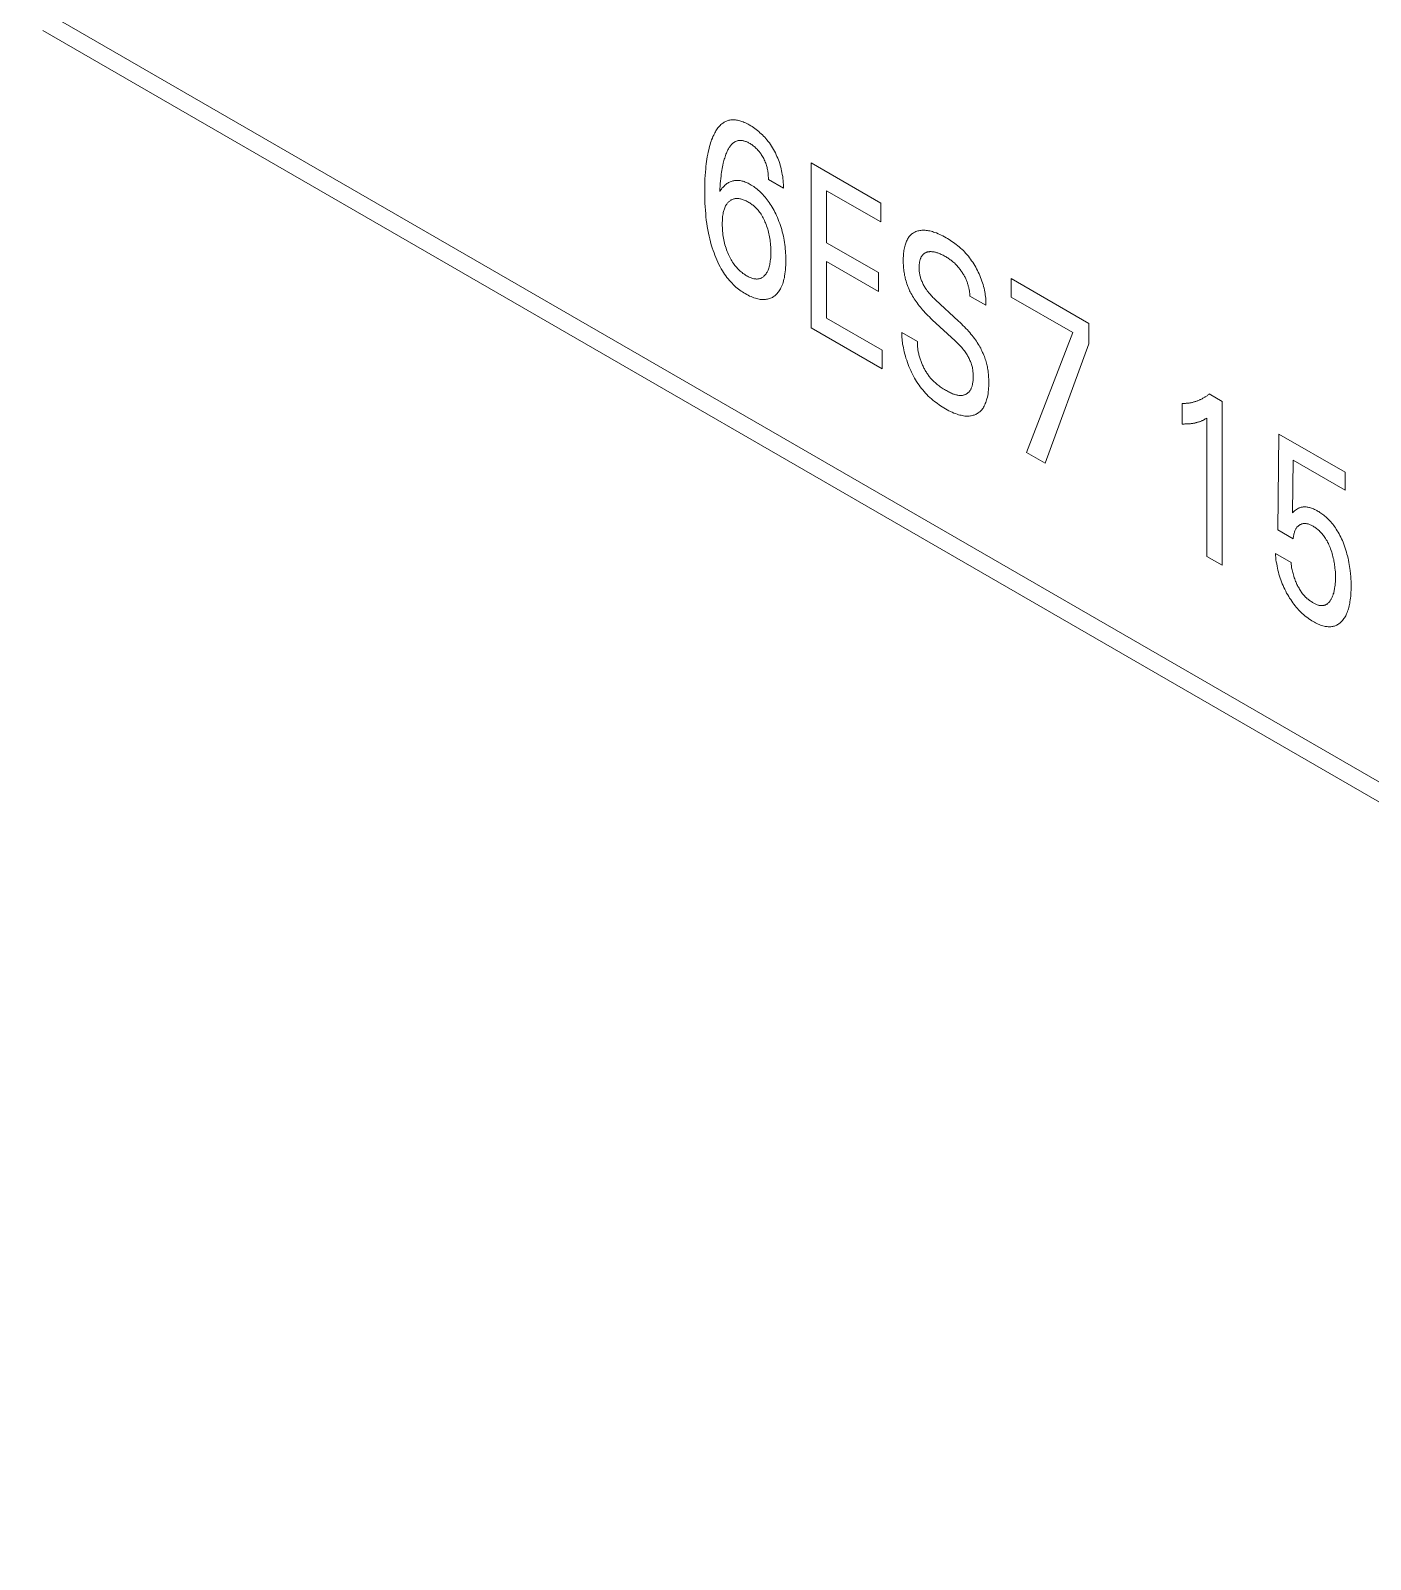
# Model space of a CAD drawing. Header units: inches. Extents: x 67578 to 72421, y -34894 to -31675.
# Drawn here: x 70275.74 to 70293.69, y -33443.2 to -33422.72 of the extents above; entities that cross this region are included whole.
import ezdxf

# ---------------------------------------------------------------- set-up
doc = ezdxf.new("R2010")
doc.units = ezdxf.units.IN
doc.header["$MEASUREMENT"] = 0

# ---------------------------------------------------------------- blocks, each defined once
blk = doc.blocks.new('ET200S')
at = {"lineweight": 0}
for p, q in [((42.434, -46.953), (64.727, -59.824)), ((42.538, -47.182), (64.83, -60.053)), ((49.005, -48.297), (49.591, -48.636)), ((49.005, -49.685), (49.005, -48.297)), ((48.772, -48.51), (48.646, -48.437)), ((49.591, -48.793), (49.136, -48.53)), ((49.136, -48.53), (49.136, -48.968)), ((49.591, -48.636), (49.591, -48.793)), ((49.136, -48.968), (49.573, -49.22)), ((49.573, -49.378), (49.136, -49.126)), ((49.136, -49.126), (49.136, -49.604)), ((49.573, -49.22), (49.573, -49.378)), ((50.69, -49.27), (51.344, -49.648)), ((50.69, -49.426), (50.69, -49.27)), ((50.476, -49.494), (50.343, -49.417)), ((50.054, -49.45), (50.247, -49.628)), ((51.208, -49.725), (50.69, -49.426)), ((49.136, -49.604), (49.603, -49.873)), ((50.218, -49.795), (50.025, -49.616)), ((51.344, -49.648), (51.344, -49.818)), ((49.603, -50.031), (49.005, -49.685)), ((49.77, -49.725), (49.902, -49.801)), ((50.82, -50.733), (51.208, -49.725)), ((49.603, -49.873), (49.603, -50.031)), ((51.344, -49.818), (50.975, -50.823)), ((52.128, -50.495), (52.128, -50.321)), ((52.358, -50.241), (52.467, -50.304)), ((52.467, -50.304), (52.467, -51.684)), ((52.338, -51.61), (52.338, -50.444)), ((52.936, -51.386), (52.944, -50.579)), ((52.944, -50.579), (53.501, -50.901)), ((50.975, -50.823), (50.82, -50.733)), ((53.065, -50.8), (53.057, -51.243)), ((53.501, -51.052), (53.065, -50.8)), ((53.501, -50.901), (53.501, -51.052)), ((53.065, -51.461), (52.936, -51.386)), ((52.467, -51.684), (52.338, -51.61)), ((52.914, -51.585), (53.046, -51.661))]:
    blk.add_line(p, q, dxfattribs=at)
for points in [[(48.772, -48.51), (48.772, -48.494), (48.772, -48.478), (48.771, -48.461), (48.769, -48.445), (48.768, -48.428), (48.766, -48.41), (48.763, -48.393), (48.76, -48.378), (48.757, -48.362), (48.754, -48.347), (48.75, -48.331), (48.746, -48.316), (48.741, -48.3), (48.736, -48.284), (48.73, -48.27), (48.725, -48.255), (48.718, -48.241), (48.712, -48.227), (48.705, -48.212), (48.697, -48.198), (48.69, -48.184), (48.681, -48.17), (48.672, -48.156), (48.663, -48.142), (48.654, -48.128), (48.644, -48.115), (48.633, -48.102), (48.624, -48.091), (48.615, -48.08), (48.605, -48.07), (48.595, -48.06), (48.585, -48.051), (48.575, -48.042), (48.565, -48.033), (48.554, -48.023), (48.543, -48.015), (48.531, -48.006), (48.52, -47.998), (48.508, -47.991), (48.497, -47.983), (48.485, -47.977), (48.475, -47.971), (48.464, -47.965), (48.453, -47.96), (48.443, -47.955), (48.432, -47.951), (48.422, -47.947), (48.413, -47.944), (48.404, -47.941), (48.395, -47.939), (48.386, -47.937), (48.378, -47.936), (48.369, -47.934), (48.361, -47.934), (48.353, -47.933), (48.345, -47.933), (48.337, -47.934), (48.329, -47.935), (48.322, -47.936), (48.314, -47.937), (48.307, -47.939), (48.3, -47.942), (48.293, -47.944), (48.286, -47.947), (48.28, -47.95), (48.273, -47.954), (48.267, -47.958), (48.261, -47.962), (48.253, -47.968), (48.246, -47.974), (48.24, -47.98), (48.233, -47.987), (48.227, -47.994), (48.221, -48.002), (48.215, -48.009), (48.209, -48.017), (48.204, -48.026), (48.199, -48.035), (48.194, -48.043), (48.189, -48.053), (48.185, -48.062), (48.179, -48.075), (48.174, -48.088), (48.168, -48.101), (48.163, -48.114), (48.159, -48.128), (48.155, -48.142), (48.151, -48.157), (48.147, -48.171), (48.143, -48.186), (48.139, -48.205), (48.135, -48.224), (48.131, -48.244), (48.128, -48.264), (48.125, -48.284), (48.123, -48.305), (48.12, -48.326), (48.118, -48.346), (48.116, -48.374), (48.114, -48.402), (48.112, -48.43), (48.111, -48.458), (48.11, -48.486), (48.11, -48.515), (48.11, -48.544), (48.11, -48.579)], [(48.236, -48.537), (48.237, -48.515), (48.239, -48.493), (48.24, -48.471), (48.242, -48.449), (48.244, -48.428), (48.247, -48.407), (48.249, -48.391), (48.251, -48.375), (48.253, -48.359), (48.256, -48.344), (48.259, -48.329), (48.262, -48.314), (48.266, -48.299), (48.268, -48.288), (48.271, -48.277), (48.274, -48.266), (48.278, -48.255), (48.281, -48.244), (48.285, -48.234), (48.288, -48.224), (48.292, -48.214), (48.295, -48.206), (48.299, -48.199), (48.302, -48.193), (48.305, -48.186), (48.309, -48.179), (48.312, -48.173), (48.316, -48.167), (48.32, -48.161), (48.324, -48.155), (48.329, -48.15), (48.333, -48.144), (48.338, -48.139), (48.343, -48.134), (48.347, -48.131), (48.351, -48.128), (48.355, -48.125), (48.359, -48.122), (48.363, -48.119), (48.368, -48.117), (48.372, -48.115), (48.377, -48.113), (48.382, -48.111), (48.386, -48.11), (48.391, -48.108), (48.397, -48.108), (48.402, -48.107), (48.407, -48.107), (48.412, -48.107), (48.418, -48.107), (48.423, -48.108), (48.428, -48.108), (48.434, -48.11), (48.439, -48.111), (48.445, -48.113), (48.452, -48.115), (48.458, -48.117), (48.465, -48.12), (48.472, -48.123), (48.479, -48.126), (48.485, -48.13), (48.492, -48.134), (48.498, -48.138), (48.505, -48.142), (48.512, -48.147), (48.518, -48.152), (48.525, -48.157), (48.531, -48.162), (48.538, -48.168), (48.544, -48.175), (48.551, -48.181), (48.557, -48.188), (48.563, -48.195), (48.57, -48.203), (48.575, -48.21), (48.581, -48.218), (48.586, -48.226), (48.591, -48.234), (48.596, -48.243), (48.601, -48.251), (48.606, -48.26), (48.611, -48.27), (48.615, -48.279), (48.619, -48.289), (48.623, -48.299), (48.626, -48.308), (48.629, -48.317), (48.632, -48.326), (48.634, -48.335), (48.636, -48.344), (48.638, -48.353), (48.64, -48.362), (48.641, -48.37), (48.643, -48.38), (48.644, -48.39), (48.645, -48.4), (48.645, -48.409), (48.646, -48.419), (48.646, -48.428), (48.646, -48.437)], [(48.792, -49.091), (48.792, -49.074), (48.791, -49.056), (48.79, -49.038), (48.788, -49.02), (48.786, -49.002), (48.784, -48.984), (48.781, -48.966), (48.779, -48.948), (48.775, -48.931), (48.772, -48.912), (48.767, -48.894), (48.763, -48.876), (48.758, -48.858), (48.753, -48.841), (48.747, -48.824), (48.742, -48.807), (48.735, -48.79), (48.729, -48.773), (48.722, -48.756), (48.714, -48.739), (48.708, -48.725), (48.701, -48.711), (48.694, -48.697), (48.686, -48.683), (48.678, -48.67), (48.67, -48.656), (48.662, -48.643), (48.653, -48.63), (48.645, -48.618), (48.636, -48.606), (48.627, -48.595), (48.618, -48.584), (48.608, -48.573), (48.599, -48.562), (48.589, -48.552), (48.579, -48.543), (48.57, -48.534), (48.56, -48.525), (48.551, -48.517), (48.541, -48.51), (48.531, -48.503), (48.522, -48.496), (48.512, -48.489), (48.502, -48.483), (48.492, -48.477), (48.484, -48.473), (48.475, -48.468), (48.466, -48.464), (48.458, -48.46), (48.449, -48.457), (48.441, -48.454), (48.433, -48.451), (48.424, -48.449), (48.416, -48.447), (48.408, -48.445), (48.4, -48.444), (48.392, -48.444), (48.384, -48.443), (48.376, -48.443), (48.369, -48.444), (48.361, -48.445), (48.354, -48.446), (48.347, -48.448), (48.34, -48.45), (48.333, -48.452), (48.325, -48.455), (48.318, -48.458), (48.311, -48.462), (48.304, -48.466), (48.297, -48.47), (48.291, -48.475), (48.284, -48.48), (48.278, -48.485), (48.272, -48.491), (48.267, -48.497), (48.261, -48.503), (48.255, -48.51), (48.25, -48.516), (48.245, -48.523), (48.24, -48.53), (48.236, -48.537)], [(48.11, -48.579), (48.111, -48.608), (48.112, -48.636), (48.113, -48.665), (48.115, -48.694), (48.118, -48.724), (48.12, -48.751), (48.123, -48.778), (48.127, -48.805), (48.131, -48.832), (48.136, -48.86), (48.141, -48.887), (48.146, -48.912), (48.152, -48.936), (48.158, -48.96), (48.165, -48.985), (48.173, -49.01), (48.181, -49.034), (48.188, -49.054), (48.195, -49.074), (48.203, -49.093), (48.211, -49.113), (48.22, -49.132), (48.229, -49.151), (48.239, -49.17), (48.249, -49.189), (48.258, -49.204), (48.267, -49.218), (48.277, -49.232), (48.287, -49.246), (48.297, -49.26), (48.307, -49.273), (48.318, -49.286), (48.329, -49.298), (48.34, -49.31), (48.35, -49.321), (48.361, -49.331), (48.372, -49.341), (48.383, -49.35), (48.394, -49.359), (48.406, -49.367), (48.417, -49.375), (48.428, -49.383), (48.44, -49.39), (48.451, -49.397), (48.463, -49.404), (48.476, -49.411), (48.488, -49.417), (48.5, -49.422), (48.512, -49.427), (48.524, -49.432), (48.536, -49.436), (48.548, -49.439), (48.558, -49.441), (48.567, -49.443), (48.577, -49.445), (48.586, -49.446), (48.595, -49.446), (48.604, -49.446), (48.613, -49.446), (48.622, -49.446), (48.631, -49.444), (48.639, -49.443), (48.648, -49.441), (48.656, -49.438), (48.664, -49.435), (48.671, -49.432), (48.679, -49.428), (48.686, -49.423), (48.693, -49.419), (48.7, -49.414), (48.707, -49.408), (48.713, -49.402), (48.719, -49.395), (48.725, -49.388), (48.731, -49.381), (48.737, -49.373), (48.742, -49.365), (48.747, -49.357), (48.751, -49.348), (48.757, -49.337), (48.761, -49.326), (48.766, -49.314), (48.77, -49.302), (48.774, -49.289), (48.777, -49.276), (48.78, -49.263), (48.782, -49.249), (48.785, -49.231), (48.788, -49.213), (48.79, -49.195), (48.791, -49.176), (48.792, -49.156), (48.793, -49.137), (48.793, -49.117), (48.792, -49.091)], [(48.608, -49.25), (48.604, -49.254), (48.599, -49.257), (48.594, -49.261), (48.589, -49.264), (48.584, -49.266), (48.579, -49.268), (48.573, -49.27), (48.568, -49.272), (48.562, -49.273), (48.557, -49.273), (48.551, -49.274), (48.546, -49.274), (48.54, -49.273), (48.534, -49.273), (48.528, -49.272), (48.522, -49.271), (48.515, -49.269), (48.507, -49.267), (48.5, -49.264), (48.492, -49.261), (48.484, -49.258), (48.477, -49.254), (48.469, -49.25), (48.461, -49.246), (48.454, -49.241), (48.446, -49.236), (48.439, -49.231), (48.431, -49.226), (48.424, -49.22), (48.416, -49.214), (48.409, -49.208), (48.402, -49.201), (48.394, -49.193), (48.386, -49.186), (48.379, -49.177), (48.372, -49.169), (48.364, -49.16), (48.358, -49.151), (48.351, -49.142), (48.344, -49.132), (48.338, -49.121), (48.332, -49.111), (48.326, -49.1), (48.32, -49.089), (48.315, -49.078), (48.309, -49.067), (48.304, -49.054), (48.298, -49.041), (48.293, -49.027), (48.289, -49.014), (48.284, -49.001), (48.28, -48.987), (48.276, -48.973), (48.273, -48.958), (48.27, -48.944), (48.267, -48.93), (48.265, -48.915), (48.263, -48.901), (48.261, -48.886), (48.259, -48.87), (48.258, -48.855), (48.258, -48.84), (48.257, -48.825), (48.257, -48.81), (48.257, -48.797), (48.258, -48.784), (48.258, -48.772), (48.259, -48.759), (48.26, -48.747), (48.262, -48.735), (48.264, -48.724), (48.266, -48.715), (48.268, -48.706), (48.27, -48.698), (48.272, -48.69), (48.275, -48.682), (48.278, -48.674), (48.281, -48.667), (48.285, -48.659), (48.288, -48.654), (48.291, -48.648), (48.295, -48.643), (48.298, -48.638), (48.302, -48.633), (48.306, -48.629), (48.311, -48.625), (48.315, -48.621), (48.32, -48.617)], [(48.32, -48.617), (48.324, -48.614), (48.329, -48.611), (48.333, -48.608), (48.338, -48.606), (48.343, -48.603), (48.348, -48.601), (48.354, -48.6), (48.359, -48.598), (48.365, -48.597), (48.371, -48.597), (48.377, -48.596), (48.384, -48.596), (48.391, -48.597), (48.398, -48.597), (48.405, -48.598), (48.412, -48.6), (48.419, -48.601), (48.426, -48.604), (48.434, -48.606), (48.442, -48.609), (48.45, -48.612), (48.458, -48.616), (48.466, -48.62), (48.474, -48.624), (48.482, -48.629), (48.489, -48.633), (48.496, -48.638), (48.503, -48.643), (48.51, -48.648), (48.517, -48.653), (48.524, -48.659), (48.531, -48.665), (48.538, -48.671), (48.545, -48.679), (48.552, -48.686), (48.559, -48.694), (48.566, -48.703), (48.572, -48.711), (48.578, -48.72), (48.584, -48.729), (48.59, -48.739), (48.596, -48.749), (48.602, -48.76), (48.607, -48.77), (48.612, -48.781), (48.617, -48.791), (48.622, -48.802), (48.627, -48.815), (48.631, -48.827), (48.636, -48.84), (48.64, -48.853), (48.643, -48.865), (48.647, -48.878), (48.65, -48.892), (48.653, -48.905), (48.656, -48.919), (48.658, -48.933), (48.66, -48.946), (48.662, -48.959), (48.663, -48.974), (48.664, -48.989), (48.665, -49.003), (48.666, -49.018), (48.666, -49.032), (48.667, -49.046), (48.666, -49.059), (48.666, -49.072), (48.666, -49.084), (48.665, -49.096), (48.664, -49.109), (48.662, -49.12), (48.661, -49.132), (48.659, -49.142), (48.657, -49.152), (48.655, -49.162), (48.652, -49.171), (48.65, -49.181), (48.647, -49.19), (48.643, -49.198), (48.64, -49.205), (48.637, -49.211), (48.634, -49.217), (48.63, -49.223), (48.627, -49.229), (48.623, -49.234), (48.619, -49.239), (48.614, -49.244), (48.608, -49.25)], [(50.476, -49.494), (50.477, -49.482), (50.477, -49.471), (50.477, -49.459), (50.476, -49.446), (50.475, -49.434), (50.474, -49.421), (50.472, -49.408), (50.47, -49.395), (50.468, -49.382), (50.465, -49.367), (50.461, -49.352), (50.457, -49.337), (50.453, -49.321), (50.448, -49.306), (50.443, -49.291), (50.437, -49.275), (50.431, -49.26), (50.425, -49.245), (50.419, -49.231), (50.412, -49.216), (50.405, -49.202), (50.398, -49.188), (50.391, -49.174), (50.383, -49.16), (50.374, -49.146), (50.366, -49.133), (50.357, -49.12), (50.348, -49.107), (50.339, -49.095), (50.33, -49.082), (50.32, -49.071), (50.309, -49.058), (50.298, -49.046), (50.287, -49.035), (50.276, -49.024), (50.264, -49.013), (50.252, -49.003), (50.24, -48.993), (50.228, -48.983), (50.216, -48.974), (50.204, -48.965), (50.191, -48.957), (50.179, -48.949), (50.167, -48.941), (50.154, -48.933), (50.142, -48.926), (50.128, -48.919), (50.115, -48.911), (50.101, -48.904), (50.088, -48.898), (50.074, -48.892), (50.061, -48.886), (50.047, -48.881), (50.037, -48.878), (50.026, -48.875), (50.016, -48.872), (50.005, -48.869), (49.995, -48.867), (49.985, -48.865), (49.975, -48.864), (49.965, -48.863), (49.956, -48.863), (49.946, -48.863), (49.937, -48.863), (49.928, -48.864), (49.92, -48.866), (49.911, -48.867), (49.903, -48.869), (49.895, -48.872), (49.887, -48.875), (49.88, -48.878), (49.873, -48.882), (49.867, -48.885), (49.86, -48.89), (49.854, -48.894), (49.848, -48.9), (49.842, -48.905), (49.837, -48.911), (49.832, -48.917), (49.826, -48.924), (49.822, -48.931), (49.817, -48.938), (49.813, -48.946), (49.809, -48.954), (49.805, -48.963), (49.802, -48.971), (49.799, -48.98), (49.796, -48.99), (49.794, -48.999), (49.791, -49.01), (49.789, -49.022), (49.787, -49.033), (49.785, -49.045), (49.784, -49.057), (49.783, -49.07), (49.782, -49.082)], [(49.782, -49.082), (49.781, -49.094), (49.781, -49.106), (49.781, -49.118), (49.781, -49.13), (49.781, -49.143), (49.782, -49.155), (49.783, -49.168), (49.784, -49.181), (49.785, -49.193), (49.787, -49.206), (49.789, -49.22), (49.791, -49.231), (49.793, -49.243), (49.796, -49.255), (49.798, -49.267), (49.801, -49.279), (49.805, -49.291), (49.808, -49.303), (49.812, -49.315), (49.816, -49.327), (49.821, -49.338), (49.825, -49.349), (49.83, -49.361), (49.835, -49.372), (49.84, -49.383), (49.846, -49.394), (49.852, -49.405), (49.859, -49.417), (49.866, -49.429), (49.873, -49.441), (49.881, -49.452), (49.889, -49.463), (49.897, -49.475), (49.906, -49.487), (49.915, -49.499), (49.925, -49.511), (49.934, -49.522), (49.944, -49.534), (49.954, -49.545), (49.966, -49.557), (49.977, -49.57), (49.989, -49.582), (50.001, -49.593), (50.013, -49.605), (50.025, -49.616)], [(50.054, -49.45), (50.046, -49.443), (50.039, -49.436), (50.031, -49.428), (50.024, -49.421), (50.017, -49.413), (50.01, -49.405), (50.003, -49.397), (49.996, -49.389), (49.989, -49.38), (49.983, -49.372), (49.976, -49.363), (49.972, -49.356), (49.967, -49.349), (49.962, -49.341), (49.958, -49.334), (49.954, -49.327), (49.95, -49.319), (49.946, -49.312), (49.942, -49.304), (49.939, -49.296), (49.936, -49.289), (49.933, -49.281), (49.93, -49.273), (49.927, -49.265), (49.925, -49.258), (49.923, -49.25), (49.921, -49.242), (49.92, -49.234), (49.918, -49.226), (49.917, -49.219), (49.916, -49.211), (49.916, -49.204), (49.915, -49.196), (49.915, -49.189), (49.915, -49.182), (49.914, -49.175), (49.915, -49.168), (49.915, -49.161), (49.915, -49.154), (49.916, -49.148), (49.917, -49.142), (49.918, -49.135), (49.919, -49.129), (49.92, -49.123), (49.921, -49.117), (49.923, -49.112), (49.924, -49.107), (49.926, -49.102), (49.928, -49.097), (49.93, -49.093), (49.932, -49.088), (49.934, -49.084), (49.937, -49.08), (49.939, -49.076), (49.942, -49.073), (49.945, -49.069), (49.948, -49.066), (49.951, -49.063), (49.955, -49.061), (49.958, -49.058), (49.962, -49.056), (49.966, -49.054), (49.969, -49.052), (49.973, -49.05), (49.977, -49.048), (49.982, -49.047), (49.986, -49.046), (49.99, -49.045), (49.995, -49.044), (50.001, -49.044), (50.006, -49.043), (50.011, -49.043), (50.017, -49.043), (50.022, -49.044), (50.028, -49.044), (50.033, -49.045), (50.04, -49.046), (50.046, -49.047), (50.052, -49.049), (50.058, -49.05), (50.065, -49.052), (50.071, -49.054), (50.078, -49.057), (50.084, -49.059), (50.092, -49.062), (50.101, -49.066), (50.109, -49.07), (50.117, -49.074), (50.126, -49.078), (50.134, -49.083), (50.142, -49.088), (50.149, -49.092), (50.156, -49.096), (50.163, -49.101), (50.17, -49.106), (50.177, -49.111), (50.184, -49.116), (50.191, -49.122), (50.199, -49.128), (50.206, -49.135), (50.214, -49.141)], [(50.214, -49.141), (50.219, -49.147), (50.225, -49.152), (50.23, -49.158), (50.235, -49.164), (50.241, -49.17), (50.246, -49.176), (50.251, -49.182), (50.256, -49.188), (50.26, -49.194), (50.265, -49.201), (50.27, -49.207), (50.274, -49.214), (50.278, -49.22), (50.282, -49.227), (50.286, -49.233), (50.29, -49.239), (50.294, -49.246), (50.297, -49.252), (50.301, -49.259), (50.304, -49.265), (50.307, -49.272), (50.31, -49.279), (50.313, -49.285), (50.316, -49.292), (50.318, -49.299), (50.321, -49.306), (50.323, -49.312), (50.325, -49.319), (50.327, -49.326), (50.329, -49.333), (50.331, -49.34), (50.333, -49.346), (50.334, -49.353), (50.336, -49.36), (50.337, -49.366), (50.338, -49.373), (50.339, -49.379), (50.34, -49.386), (50.341, -49.392), (50.341, -49.398), (50.342, -49.405), (50.342, -49.411), (50.343, -49.417)], [(50.501, -50.16), (50.501, -50.14), (50.501, -50.127), (50.501, -50.115), (50.5, -50.102), (50.499, -50.089), (50.498, -50.076), (50.497, -50.063), (50.495, -50.049), (50.493, -50.036), (50.491, -50.025), (50.489, -50.014), (50.487, -50.004), (50.484, -49.993), (50.481, -49.982), (50.478, -49.971), (50.475, -49.96), (50.472, -49.949), (50.468, -49.938), (50.464, -49.926), (50.459, -49.914), (50.454, -49.902), (50.449, -49.891), (50.444, -49.879), (50.438, -49.868), (50.433, -49.856), (50.426, -49.845), (50.419, -49.833), (50.412, -49.821), (50.404, -49.809), (50.397, -49.797), (50.389, -49.785), (50.38, -49.774), (50.371, -49.761), (50.361, -49.749), (50.351, -49.737), (50.341, -49.725), (50.331, -49.713), (50.321, -49.702), (50.309, -49.689), (50.297, -49.676), (50.284, -49.664), (50.272, -49.652), (50.26, -49.64), (50.247, -49.628)], [(49.77, -49.725), (49.77, -49.738), (49.77, -49.751), (49.77, -49.765), (49.771, -49.779), (49.773, -49.793), (49.774, -49.808), (49.776, -49.823), (49.779, -49.838), (49.782, -49.853), (49.785, -49.87), (49.789, -49.888), (49.794, -49.905), (49.799, -49.923), (49.804, -49.941), (49.81, -49.958), (49.816, -49.976), (49.823, -49.994), (49.829, -50.011), (49.836, -50.027), (49.844, -50.043), (49.851, -50.059), (49.859, -50.075), (49.867, -50.091), (49.876, -50.107), (49.885, -50.122), (49.894, -50.137), (49.904, -50.152), (49.914, -50.167), (49.924, -50.181), (49.934, -50.194), (49.945, -50.208), (49.956, -50.221), (49.968, -50.234), (49.98, -50.247), (49.992, -50.259), (50.005, -50.271), (50.018, -50.282), (50.031, -50.293), (50.043, -50.304), (50.057, -50.314), (50.07, -50.323), (50.083, -50.333), (50.096, -50.342), (50.11, -50.35), (50.123, -50.358), (50.136, -50.366), (50.15, -50.374), (50.165, -50.382), (50.179, -50.389), (50.193, -50.395), (50.207, -50.402), (50.221, -50.407), (50.235, -50.412), (50.246, -50.416), (50.257, -50.419), (50.268, -50.421), (50.279, -50.424), (50.289, -50.425), (50.3, -50.427), (50.31, -50.427), (50.321, -50.428), (50.329, -50.428), (50.337, -50.427), (50.346, -50.426), (50.354, -50.425), (50.362, -50.423), (50.369, -50.421), (50.377, -50.419), (50.384, -50.416), (50.392, -50.413), (50.399, -50.41), (50.406, -50.406), (50.412, -50.401), (50.419, -50.396), (50.425, -50.391), (50.431, -50.386), (50.437, -50.38), (50.442, -50.374), (50.448, -50.367), (50.453, -50.36), (50.458, -50.352), (50.463, -50.343), (50.468, -50.333), (50.472, -50.323), (50.476, -50.313), (50.48, -50.303), (50.483, -50.292), (50.486, -50.281), (50.489, -50.269), (50.492, -50.254), (50.495, -50.239), (50.497, -50.224), (50.499, -50.208), (50.5, -50.192), (50.501, -50.176), (50.501, -50.16)], [(50.041, -50.139), (50.035, -50.133), (50.03, -50.128), (50.025, -50.122), (50.019, -50.117), (50.014, -50.111), (50.009, -50.105), (50.004, -50.099), (49.999, -50.093), (49.994, -50.086), (49.99, -50.079), (49.985, -50.073), (49.98, -50.066), (49.976, -50.059), (49.972, -50.052), (49.967, -50.045), (49.963, -50.037), (49.959, -50.03), (49.955, -50.023), (49.951, -50.015), (49.948, -50.008), (49.944, -50), (49.941, -49.992), (49.938, -49.985), (49.934, -49.977), (49.931, -49.969), (49.928, -49.961), (49.925, -49.953), (49.923, -49.945), (49.92, -49.937), (49.917, -49.929), (49.915, -49.92), (49.913, -49.912), (49.911, -49.904), (49.909, -49.896), (49.908, -49.888), (49.906, -49.881), (49.905, -49.874), (49.904, -49.868), (49.903, -49.861), (49.903, -49.855), (49.902, -49.848), (49.902, -49.842), (49.901, -49.836), (49.901, -49.83), (49.901, -49.824), (49.901, -49.818), (49.901, -49.812), (49.902, -49.807), (49.902, -49.801)], [(50.218, -49.795), (50.227, -49.802), (50.235, -49.81), (50.243, -49.818), (50.25, -49.826), (50.258, -49.834), (50.266, -49.843), (50.274, -49.851), (50.281, -49.86), (50.288, -49.869), (50.296, -49.879), (50.303, -49.888), (50.308, -49.896), (50.313, -49.903), (50.318, -49.911), (50.322, -49.919), (50.327, -49.927), (50.331, -49.935), (50.336, -49.943), (50.34, -49.951), (50.343, -49.959), (50.347, -49.967), (50.35, -49.975), (50.353, -49.983), (50.356, -49.992), (50.359, -50.001), (50.361, -50.01), (50.363, -50.019), (50.364, -50.028), (50.366, -50.037), (50.367, -50.046), (50.368, -50.054), (50.369, -50.063), (50.369, -50.071), (50.37, -50.08), (50.37, -50.088), (50.37, -50.097), (50.37, -50.105), (50.37, -50.114), (50.369, -50.122), (50.369, -50.13), (50.368, -50.138), (50.367, -50.146), (50.365, -50.153), (50.364, -50.159), (50.363, -50.165), (50.361, -50.171), (50.36, -50.177), (50.358, -50.182), (50.356, -50.187), (50.354, -50.193), (50.352, -50.197), (50.349, -50.202), (50.347, -50.207), (50.344, -50.211), (50.341, -50.215), (50.338, -50.219), (50.335, -50.223), (50.332, -50.226), (50.329, -50.229), (50.325, -50.232), (50.322, -50.235), (50.318, -50.238), (50.314, -50.24), (50.31, -50.242), (50.306, -50.245), (50.302, -50.246), (50.298, -50.248), (50.294, -50.25), (50.289, -50.251), (50.285, -50.252), (50.28, -50.253), (50.275, -50.254), (50.271, -50.254), (50.266, -50.254), (50.26, -50.254), (50.254, -50.254), (50.248, -50.253), (50.242, -50.252), (50.236, -50.251), (50.229, -50.25), (50.223, -50.248), (50.216, -50.246), (50.21, -50.244), (50.203, -50.242), (50.195, -50.239), (50.187, -50.235), (50.178, -50.231), (50.17, -50.227), (50.162, -50.223), (50.153, -50.218), (50.145, -50.213), (50.136, -50.209), (50.127, -50.203), (50.118, -50.198), (50.109, -50.192), (50.1, -50.186), (50.092, -50.18), (50.083, -50.174), (50.074, -50.167), (50.066, -50.161), (50.057, -50.153), (50.049, -50.146), (50.041, -50.139)], [(52.358, -50.241), (52.353, -50.245), (52.348, -50.248), (52.344, -50.252), (52.339, -50.256), (52.334, -50.259), (52.329, -50.263), (52.324, -50.266), (52.319, -50.269), (52.314, -50.272), (52.309, -50.275), (52.303, -50.278), (52.298, -50.281), (52.293, -50.284), (52.287, -50.287), (52.282, -50.289), (52.277, -50.291), (52.272, -50.294), (52.266, -50.296), (52.261, -50.298), (52.256, -50.3), (52.25, -50.302), (52.245, -50.304), (52.239, -50.306), (52.233, -50.308), (52.228, -50.309), (52.222, -50.311), (52.216, -50.312), (52.211, -50.313), (52.205, -50.315), (52.199, -50.316), (52.194, -50.317), (52.188, -50.318), (52.182, -50.318), (52.176, -50.319), (52.17, -50.32), (52.164, -50.32), (52.158, -50.321), (52.152, -50.321), (52.146, -50.321), (52.14, -50.321), (52.134, -50.321), (52.128, -50.321)], [(52.128, -50.495), (52.136, -50.495), (52.145, -50.495), (52.153, -50.494), (52.161, -50.494), (52.17, -50.494), (52.178, -50.493), (52.187, -50.493), (52.193, -50.492), (52.2, -50.492), (52.206, -50.491), (52.212, -50.49), (52.219, -50.489), (52.225, -50.488), (52.231, -50.487), (52.237, -50.486), (52.243, -50.485), (52.248, -50.483), (52.254, -50.482), (52.259, -50.48), (52.265, -50.479), (52.27, -50.477), (52.275, -50.475), (52.28, -50.474), (52.285, -50.472), (52.289, -50.47), (52.294, -50.468), (52.298, -50.466), (52.303, -50.464), (52.308, -50.461), (52.313, -50.459), (52.317, -50.456), (52.324, -50.452), (52.331, -50.448), (52.338, -50.444)], [(53.547, -51.756), (53.544, -51.728), (53.542, -51.711), (53.539, -51.694), (53.536, -51.676), (53.533, -51.659), (53.53, -51.641), (53.526, -51.623), (53.521, -51.605), (53.517, -51.589), (53.512, -51.572), (53.507, -51.556), (53.502, -51.539), (53.496, -51.523), (53.49, -51.507), (53.484, -51.49), (53.478, -51.476), (53.472, -51.462), (53.465, -51.448), (53.458, -51.434), (53.451, -51.42), (53.443, -51.406), (53.435, -51.393), (53.427, -51.38), (53.42, -51.369), (53.412, -51.358), (53.405, -51.348), (53.397, -51.338), (53.389, -51.328), (53.381, -51.319), (53.373, -51.309), (53.364, -51.301), (53.356, -51.292), (53.347, -51.284), (53.339, -51.277), (53.331, -51.269), (53.322, -51.262), (53.314, -51.256), (53.305, -51.25), (53.296, -51.244), (53.288, -51.238), (53.279, -51.232), (53.27, -51.227), (53.262, -51.222), (53.253, -51.218), (53.244, -51.213), (53.235, -51.209), (53.226, -51.206), (53.218, -51.202), (53.209, -51.199), (53.202, -51.197), (53.195, -51.196), (53.188, -51.194), (53.181, -51.193), (53.174, -51.192), (53.168, -51.192), (53.161, -51.191), (53.155, -51.191), (53.148, -51.192), (53.142, -51.193), (53.136, -51.194), (53.13, -51.195), (53.125, -51.197), (53.119, -51.199), (53.114, -51.201), (53.108, -51.203), (53.1, -51.208), (53.093, -51.213), (53.084, -51.219), (53.076, -51.226), (53.066, -51.234), (53.057, -51.243)], [(53.065, -51.461), (53.065, -51.453), (53.066, -51.445), (53.067, -51.437), (53.069, -51.429), (53.07, -51.422), (53.072, -51.414), (53.074, -51.407), (53.076, -51.401), (53.078, -51.395), (53.08, -51.389), (53.083, -51.383), (53.086, -51.378), (53.089, -51.373), (53.092, -51.368), (53.095, -51.364), (53.098, -51.361), (53.102, -51.357), (53.105, -51.354), (53.108, -51.351), (53.112, -51.348), (53.116, -51.345), (53.12, -51.343), (53.124, -51.341), (53.129, -51.339), (53.133, -51.337), (53.138, -51.335), (53.143, -51.334), (53.148, -51.333), (53.153, -51.332), (53.158, -51.332), (53.163, -51.332), (53.168, -51.332), (53.174, -51.333), (53.179, -51.334), (53.185, -51.335), (53.19, -51.336), (53.196, -51.338), (53.202, -51.34), (53.208, -51.343), (53.214, -51.345), (53.22, -51.348), (53.226, -51.351), (53.232, -51.355), (53.239, -51.359), (53.245, -51.363), (53.252, -51.367), (53.258, -51.371), (53.264, -51.376), (53.271, -51.381), (53.277, -51.387), (53.283, -51.392), (53.289, -51.398), (53.295, -51.405), (53.302, -51.412), (53.308, -51.419), (53.314, -51.426), (53.32, -51.434), (53.325, -51.441), (53.331, -51.449), (53.336, -51.458), (53.343, -51.468), (53.349, -51.478), (53.354, -51.489), (53.36, -51.5), (53.365, -51.511), (53.37, -51.522), (53.374, -51.533), (53.379, -51.546), (53.384, -51.559), (53.388, -51.572), (53.392, -51.585), (53.396, -51.598), (53.399, -51.611), (53.402, -51.623), (53.405, -51.635), (53.407, -51.647), (53.41, -51.659), (53.412, -51.671), (53.413, -51.682), (53.415, -51.694), (53.416, -51.709), (53.418, -51.724), (53.419, -51.739), (53.419, -51.754), (53.42, -51.768), (53.42, -51.783), (53.42, -51.796), (53.419, -51.81), (53.419, -51.824), (53.418, -51.837), (53.417, -51.85)], [(52.914, -51.585), (52.915, -51.602), (52.917, -51.619), (52.919, -51.637), (52.922, -51.654), (52.925, -51.672), (52.928, -51.69), (52.932, -51.708), (52.935, -51.724), (52.94, -51.741), (52.944, -51.757), (52.949, -51.774), (52.954, -51.791), (52.96, -51.807), (52.966, -51.824), (52.972, -51.839), (52.979, -51.855), (52.986, -51.871), (52.993, -51.886), (53.001, -51.902), (53.009, -51.917), (53.018, -51.932), (53.026, -51.946), (53.034, -51.96), (53.043, -51.973), (53.052, -51.986), (53.061, -51.999), (53.07, -52.012), (53.08, -52.024), (53.089, -52.036), (53.099, -52.048), (53.109, -52.059), (53.12, -52.069), (53.13, -52.08), (53.141, -52.09), (53.151, -52.099), (53.163, -52.109), (53.174, -52.118), (53.186, -52.127), (53.197, -52.135), (53.209, -52.143), (53.221, -52.15), (53.232, -52.157), (53.243, -52.163), (53.253, -52.169), (53.264, -52.174), (53.274, -52.179), (53.284, -52.183), (53.295, -52.187), (53.305, -52.191), (53.315, -52.194), (53.325, -52.196), (53.334, -52.198), (53.342, -52.199), (53.35, -52.2), (53.358, -52.201), (53.366, -52.201), (53.374, -52.201), (53.382, -52.201), (53.389, -52.2), (53.397, -52.199), (53.404, -52.197), (53.411, -52.195), (53.418, -52.193), (53.425, -52.19), (53.432, -52.187), (53.438, -52.183), (53.445, -52.18), (53.451, -52.175), (53.457, -52.171), (53.463, -52.166), (53.468, -52.161), (53.474, -52.154), (53.48, -52.148), (53.486, -52.141), (53.491, -52.133), (53.496, -52.125), (53.501, -52.117), (53.506, -52.109), (53.51, -52.1), (53.514, -52.091), (53.519, -52.081), (53.522, -52.071), (53.526, -52.06), (53.529, -52.049), (53.532, -52.038), (53.535, -52.026), (53.538, -52.015), (53.54, -52.003), (53.542, -51.991), (53.544, -51.975), (53.546, -51.96), (53.548, -51.944), (53.549, -51.927), (53.55, -51.911), (53.551, -51.894), (53.551, -51.878), (53.551, -51.861), (53.551, -51.84), (53.551, -51.819), (53.55, -51.798), (53.548, -51.777), (53.547, -51.756)], [(53.417, -51.85), (53.415, -51.866), (53.413, -51.875), (53.412, -51.884), (53.41, -51.892), (53.409, -51.901), (53.407, -51.909), (53.405, -51.917), (53.402, -51.925), (53.4, -51.933), (53.398, -51.939), (53.395, -51.945), (53.393, -51.951), (53.39, -51.957), (53.387, -51.962), (53.384, -51.968), (53.381, -51.973), (53.378, -51.978), (53.375, -51.983), (53.372, -51.987), (53.369, -51.991), (53.366, -51.994), (53.363, -51.998), (53.359, -52.001), (53.356, -52.004), (53.352, -52.007), (53.349, -52.01), (53.345, -52.012), (53.341, -52.014), (53.337, -52.016), (53.333, -52.018), (53.329, -52.019), (53.325, -52.02), (53.321, -52.021), (53.317, -52.022), (53.312, -52.023), (53.308, -52.023), (53.303, -52.023), (53.299, -52.023), (53.294, -52.023), (53.289, -52.022), (53.284, -52.021), (53.278, -52.02), (53.273, -52.018), (53.267, -52.016), (53.261, -52.014), (53.256, -52.012), (53.25, -52.009), (53.244, -52.006), (53.238, -52.003), (53.232, -52), (53.226, -51.996), (53.22, -51.992), (53.214, -51.988), (53.207, -51.984), (53.201, -51.979), (53.195, -51.975), (53.189, -51.97), (53.183, -51.965), (53.177, -51.959), (53.171, -51.954), (53.165, -51.948), (53.159, -51.942), (53.154, -51.936), (53.148, -51.929), (53.143, -51.923), (53.138, -51.916), (53.132, -51.908), (53.127, -51.901), (53.122, -51.893), (53.117, -51.885), (53.113, -51.877), (53.108, -51.869), (53.104, -51.861), (53.099, -51.853), (53.095, -51.844), (53.092, -51.836), (53.088, -51.827), (53.084, -51.819), (53.081, -51.81), (53.077, -51.799), (53.073, -51.788), (53.069, -51.776), (53.066, -51.765), (53.063, -51.754), (53.06, -51.743), (53.057, -51.732), (53.055, -51.723), (53.053, -51.714), (53.051, -51.704), (53.05, -51.695), (53.049, -51.686), (53.047, -51.678), (53.046, -51.669), (53.046, -51.661)]]:
    blk.add_lwpolyline(points, dxfattribs=at)

msp = doc.modelspace()

# ---------------------------------------------------------------- block references
at = {"xscale": 1.59100124616462, "yscale": 1.59100124616462, "zscale": 1.59100124616462}
msp.add_blockref('ET200S', (70208.226, -33347.652), dxfattribs=at)

doc.saveas('drawing.dxf')
